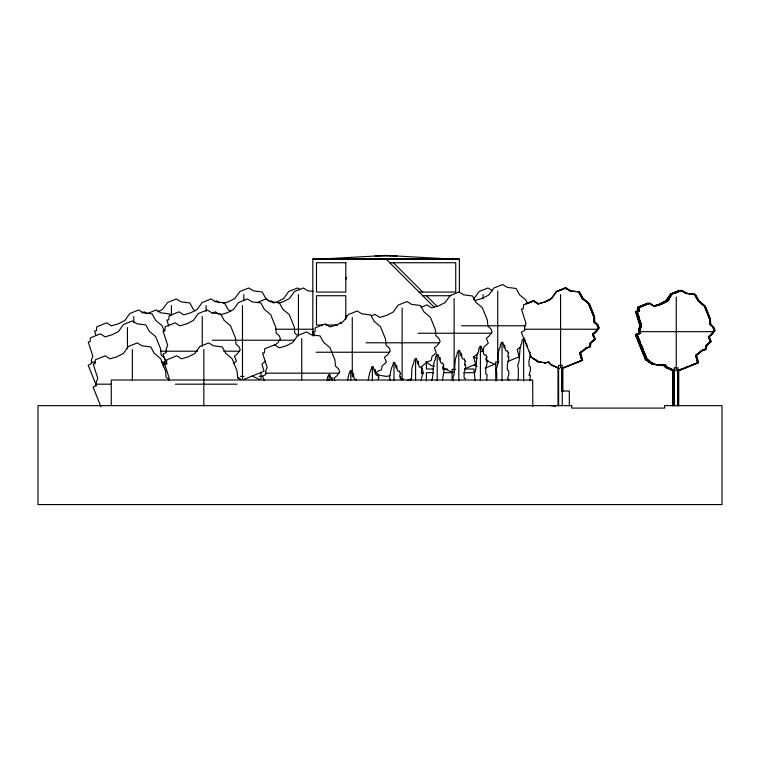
<?xml version="1.0" encoding="UTF-8"?>
<svg xmlns="http://www.w3.org/2000/svg" width="760" height="760" viewBox="0 0 760 760"><rect width="100%" height="100%" fill="white"/><g stroke="black" fill="none" stroke-linecap="round" stroke-linejoin="round"><path stroke-width="1.14" d="M442.491 380.057L443.935 371.041L443.935 368.647L443.156 369.274L442.985 367.337L443.935 364.99L443.127 364.952L442.823 362.909L441.721 363.337L440.543 362.283L439.812 357.219L439.489 359.936L438.016 354.512L436.943 354.445L435.698 356.592L435.176 360.078L434.492 360.715C432.639 367.099 433.666 373.274 432.108 379.601L431.537 380.589M475.048 380.256L474.468 373.35L475.323 371.498C476.881 365.17 475.855 358.995 477.717 352.611L478.391 351.975L478.914 348.488L480.159 346.341L481.232 346.408L482.704 351.832L483.037 349.115L483.759 354.179L484.937 355.233L486.039 354.806L486.343 356.849L487.15 356.887L486.2 359.233L486.372 361.171L487.15 360.544L487.15 362.938L485.716 369.132L485.858 374.034L487.15 374.86L486.6 380.418M327.132 380.342L327.645 376.856L328.89 374.709L329.973 374.775L331.445 380.199L331.769 377.483L332.205 380.513M637.279 311.267L637.583 307.287L647.558 303.278M637.45 311.267L637.754 307.287L647.729 303.278M638.048 308.284L637.82 311.267L635.426 311.467L640.062 325.878L638.59 329.222L638.723 332.918M638.732 311.267L639.036 307.287L649.183 303.278M639.207 307.287L638.903 311.267L636.433 311.467M639.274 311.267L639.578 307.287L646.228 304.617M356.288 380.389L356.392 379.116L355.281 379.544L354.103 378.49L353.381 373.426L353.048 376.143L351.576 370.719L350.502 370.652L349.258 372.799L347.595 379.962M529.919 380.722L530.366 375.108L528.969 375.202L530.366 370.68L530.366 366.757L529.074 365.93L528.941 361.028L530.366 354.834M163.257 366.909L163.666 364.933L166.573 362.529M589.456 345.914L589.864 343.938M589.646 346.911L590.491 342.94M590.615 342.94L589.788 346.911L586.264 348.08M705.128 349.353L705.954 345.391L710.239 341.591L709.593 339.967M421.125 380.256L422.322 375.088L422.322 372.704L421.543 373.331L421.373 371.393L422.322 369.037L421.515 368.999L421.211 366.966L420.109 367.394L418.931 366.339L418.209 361.276L417.876 363.992L416.404 358.568L415.33 358.501L414.086 360.648L413.563 364.135L412.889 364.772C410.827 370.053 412.462 375.392 410.808 380.551M368.248 380.038L369.664 372.875L372.115 366.605L373.188 366.671L374.661 372.096L374.984 369.379L375.715 374.442L376.894 375.497L377.995 375.07L378.299 377.102L379.107 377.14L378.157 379.497M168.549 380.076L169.28 378.404L164.644 363.992L166.497 363.793L166.801 359.812L176.776 355.794L181.431 358.844L188.385 356.791L194.855 353.485L199.87 346.503L208.772 342.922L213.37 345.791L222.205 346.911L225.739 353.324L232.085 358.635L237.072 371.032L237.566 377.055L240.54 379.667M639.131 329.222L640.233 326.714M517.655 380.418L518.282 379.088L518.367 368.695L517.683 365.247L518.538 363.394C520.106 357.067 519.08 350.892 520.933 344.508L521.607 343.872L522.13 340.385L523.64 338.257L523.64 380.931M474.078 298.519L479.094 291.536L487.986 287.964L492.594 290.823M551.209 298.519L556.406 291.536L565.544 287.964M551.608 298.519L556.767 291.536L565.668 287.964L570.266 290.823M671.194 293.987L666.178 300.96L659.708 304.266L653.742 306.023M667.09 300.96L672.106 293.987L681.178 290.405L685.786 293.265M672.286 293.987L667.27 300.96L660.62 304.266L653.667 306.318M670.767 296.599L667.631 300.96L661.162 304.266L653.847 306.318L649.011 303.278M669.351 299.212L668.097 300.96L661.628 304.266M162.583 364.828L165.452 360.943L164.141 357.675L161.158 355.062L160.664 349.049L155.677 336.651L149.331 331.341L145.806 324.928L136.971 323.798L132.364 320.938L123.471 324.52L118.455 331.493L111.986 334.808L105.022 336.851L100.368 333.811L90.392 337.829L90.088 341.81L88.236 342L92.872 356.411L91.409 359.755L91.532 363.451L88.169 365.209L96.482 385.852M711.227 334.295L714.096 330.41L712.775 327.142L709.802 324.529L709.469 320.52M594.757 339.14L593.38 340.547L594.899 339.14L592.819 334.267L595.764 331.854L598.756 327.969L597.322 324.7L598.614 327.969M274.702 345.268L277.628 342.845L280.488 338.96L279.176 335.692L276.203 333.079L275.699 327.066L270.712 314.668L264.366 309.358L260.841 302.945L252.006 301.815L247.399 298.955L238.507 302.537L233.491 309.51L227.021 312.816L221.055 314.573M592.961 334.267L595.887 331.854M233.576 363.736L236.417 361.133L234.479 356.26L237.405 353.837L240.264 349.952L238.953 346.683L235.98 344.071L235.476 338.058L230.489 325.66L224.143 320.349L220.618 313.937L211.784 312.806L207.176 309.947L198.284 313.528L193.268 320.501L186.798 323.808L179.844 325.859L175.189 322.82L165.214 326.838L164.91 330.809L163.048 331.008L167.694 345.42L166.221 348.764L166.345 352.459L162.991 354.217L166.924 363.992M590.073 342.94L594.538 339.14L592.6 334.267L595.526 331.854L598.395 327.969L597.075 324.7L594.101 322.088L593.931 320.084M593.161 340.547L590.244 342.94L589.418 346.911L585.865 348.08M590.472 342.94L593.522 340.547M530.366 352.44L529.587 353.067L529.425 351.13M265.487 361.171L261.953 363.964L263.967 371.288L243.399 379.563M375.298 373.198L377.948 371.099L381.33 369.92L382.156 365.959L386.441 362.159L384.503 357.285L387.429 354.873L390.298 350.987L388.987 347.719L386.004 345.106L385.51 339.084L380.522 326.686L374.176 321.375L370.652 314.963L361.808 313.842L357.209 310.973L348.317 314.555L343.292 321.537L336.832 324.843L329.868 326.895L325.213 323.855L315.238 327.864L314.934 331.844L313.082 332.044L314.231 335.901M478.021 353.505L473.603 357L475.608 364.315L464.854 368.647M520.761 346.721L517.227 349.514L519.232 356.829L507.385 361.599M584.098 349.476L579.681 352.972L581.685 360.287L562.21 368.125M586.045 348.08L579.851 352.972L581.865 360.287M582.084 360.287L580.07 352.972L586.406 348.08M695.552 355.414L701.746 350.522L705.299 349.353L706.125 345.391L710.41 341.591L708.481 336.718M701.917 350.522L695.732 355.414L697.746 362.738L676.998 371.013M635.901 334.675L638.419 333.355M636.367 334.675L638.885 333.355M637.355 334.675L640.718 332.918M637.82 334.675L639.502 333.792M157.823 311.875L162.441 309.51L167.457 302.537L176.358 298.955L180.956 301.815L189.8 302.945L193.325 309.358L195.139 310.868M544.749 301.824L551.389 298.519M551.75 298.519L545.139 301.824L537.785 303.876L533.13 300.837L526.005 303.705M546.678 301.349L550.373 299.459M659.167 304.266L665.636 300.96L670.653 293.987L679.554 290.405M660.174 304.266L665.722 301.435M141.864 312.835L144.362 311.828L147.155 313.652M147.364 313.528L156.256 309.947L160.854 312.806L169.698 313.937L170.706 315.77M215.099 301.501L216.761 300.837L219.554 302.66M212.078 313.167L215.412 311.828L219.136 314.26M257.099 302.537L265.99 298.955L270.598 301.815L279.433 302.945L282.957 309.358L289.303 314.668L294.291 327.066L294.794 333.079L297.768 335.692M269.705 301.501L271.367 300.837L274.16 302.66M371.744 315.742L375.07 314.402L379.724 317.442L386.678 315.4L393.148 312.084L398.164 305.111L407.065 301.53L411.663 304.389L420.508 305.52L424.033 311.933L430.378 317.243L435.366 329.64L435.86 335.654L438.833 338.266L440.154 341.534L437.285 345.42L434.359 347.842L436.297 352.716L432.012 356.516L431.186 360.477L427.804 361.655L421.61 366.548L423.624 373.863M420.878 307.344L427.053 304.865L431.708 307.904L438.672 305.852L445.132 302.547L450.158 295.564L459.049 291.983L463.647 294.851L472.492 295.973L476.016 302.385L482.362 307.695L487.35 320.093L487.844 326.116L490.827 328.728L492.138 331.997L489.269 335.882L486.343 338.295L488.281 343.168L483.997 346.969L483.17 350.93L481.479 351.519M556.234 291.536L565.126 287.964L569.725 290.823L578.74 291.954L582.264 298.357L588.62 303.667L593.607 316.074M526.547 303.705L533.672 300.837M527.012 303.705L529.862 302.556M530.812 302.176L534.137 300.837L538.792 303.876M557.241 291.536L566.133 287.964L570.731 290.823M407.417 380.38L411.777 378.632M485.07 368.125L494.883 364.183M679.725 290.405L670.833 293.987L665.817 300.96L659.347 304.266L653.211 306.023M638.125 307.287L644.774 304.617M645.601 304.285L648.1 303.278M672.182 293.588L680.095 290.405M638.59 307.287L645.24 304.617M646.067 304.285L648.565 303.278M672.647 293.588L680.561 290.405M647.054 304.285L649.553 303.278L654.208 306.318M673.635 293.588L681.549 290.405L686.147 293.265M640.043 307.287L646.693 304.617M647.52 304.285L650.019 303.278L654.673 306.318L660.639 304.56M674.101 293.588L682.014 290.405L686.612 293.265L695.457 294.395L698.981 300.808L705.327 306.118L710.315 318.516L710.809 324.529L713.783 327.142L715.103 330.41L712.234 334.295L709.308 336.718L711.246 341.591L706.961 345.391L706.135 349.353L702.753 350.522L696.559 355.414L698.573 362.738L678.005 371.013M561.517 368.572L582.226 360.287L580.098 352.972M563.217 368.125L582.692 360.287L580.678 352.972L586.872 348.08L590.254 346.911L591.081 342.94L595.365 339.14L593.427 334.267L596.353 331.854L599.222 327.969L597.911 324.7L594.928 322.088L594.434 316.074L589.447 303.667L583.1 298.357L579.576 291.954L570.123 290.823L565.307 287.964M682.005 368.818L678.737 370.13L678.746 405.726M684.181 367.945L687.458 366.624M691.761 364.895L697.119 362.738M677.54 371.013L698.107 362.738L696.093 355.414L702.288 350.522L705.66 349.353L706.486 345.391L710.781 341.591L708.842 336.718L711.769 334.295L714.637 330.41L713.317 327.142L710.343 324.529L709.85 318.516L704.862 306.118L698.506 300.808L694.982 294.395L685.606 293.265L681.007 290.405M702.145 350.227L704.681 349.353M223.402 303.287L228.37 301.824L234.84 298.519L239.856 291.536L248.758 287.964L253.355 290.823L262.19 291.954L265.715 298.357L269.344 301.397M273.22 302.993L277.201 301.824L283.67 298.519L288.686 291.536L297.578 287.964L300.342 289.674M279.005 302.993L282.986 301.824L289.455 298.519L294.471 291.536L303.363 287.964L307.962 290.823L313.49 291.526M545.756 301.824L538.327 303.876L533.529 300.837L523.554 304.845L523.25 308.826L521.398 309.026L526.034 323.437L524.561 326.781L524.694 330.476L521.332 332.234L531.411 357.219L537.975 361.712M390.089 375.677L386.612 376.428L379.487 375.278L375.744 372.713M544.673 362.862L548.321 362.102L551.475 365.085L559.455 368.572M545.072 362.862L549.157 362.102M659.271 365.303L662.748 364.543L665.903 367.526L673.056 370.576M660.554 365.303L664.031 364.543L667.175 367.526L674.937 371.013M665.038 364.543L661.561 365.303L653.97 364.154L647.406 359.66L644.347 352.06M312.825 335.91L312.825 259.074L459.391 259.074L459.391 292.173M375.117 255.977L397.09 255.977M312.825 259.074L459.391 259.074M389.776 262.741L455.724 262.741L455.724 292.058L419.083 292.058M422.75 295.726L451.022 295.726M339.691 323.199L341.791 323.199M322.344 325.033L316.483 325.033L316.483 295.726L345.8 295.726L345.8 319.172M325.869 325.033L337.592 325.033M461.615 325.764L525.673 325.764M275.614 329.222L313.433 329.222M524.466 329.222L597.75 329.222M638.666 331.664L713.403 331.664M417.99 333.25L491.273 333.25M212.249 340.214L294.31 340.214M366.006 342.788L439.289 342.788M160.607 351.205L197.495 351.205M223.639 351.205L239.409 351.205M316.151 352.241L389.433 352.241M498.873 361.883L495.748 361.883L495.748 380.855M91.304 362.197L95.076 362.197M161.661 362.197L164.588 362.197M433.447 369.008L426.417 369.008L426.417 361.969M442.833 369.008L447.516 369.008M465.253 369.008L474.05 369.008L474.05 372.675L463.904 372.675M455.544 369.369L452.124 369.369L452.124 380.038M433.447 372.675L426.417 372.675L426.417 380.883M444.001 372.675L452.209 372.675M265.601 373.188L338.884 373.188M240.473 376.333L244.141 376.333M259.065 376.333L262.732 376.333M400.13 378.917L403.798 378.917M96.225 384.18L111.578 384.18M175.294 384.18L237.091 384.18M561.991 390.991L569.325 390.991L569.325 405.65M551 405.65L555.617 406.191M685.434 293.408L694.003 294.395M659.642 365.303L651.985 364.154L645.411 359.66L635.36 334.675L638.894 332.918L638.77 329.222L640.243 325.878L635.597 311.467M545.68 362.862L538.564 361.712L534.812 359.147M537.558 361.712L545.214 362.862M477.137 358.577L473.224 356.962M434.53 366.225L431.48 365.731L425.856 361.883M668.183 367.526L674.975 370.576M674.51 370.576L667.717 367.526L664.563 364.543L660.725 365.303L652.982 364.154L651.111 362.872M666.729 367.526L672.553 370.139L672.619 405.726M672.514 370.576L665.722 367.526L662.577 364.543M552.302 365.085L558.125 367.697M559.056 368.572L551.294 365.085L548.15 362.102M495.634 364.676L488.841 361.627L485.697 358.644M474.154 365.085L477.071 366.396M452.979 372.599L445.217 369.113L442.861 366.871M252.168 376.077L259.93 379.563M237.452 377.824L240.369 379.126M465.538 378.917L464.246 378.09L464.103 376.95L464.113 373.188L465.538 366.994L465.538 364.601L464.769 365.227L464.597 363.29L465.538 360.933L464.74 360.895L464.436 358.863L463.324 359.29L462.156 358.235L461.424 353.172L461.101 355.889L459.619 350.464L458.546 350.398L457.301 352.545L456.788 356.031L456.104 356.668C454.252 363.052 455.278 369.217 453.71 375.544L452.855 377.397L453.549 380.855M533.311 300.837L537.966 303.876M473.47 299.202L475.332 300.418L482.296 298.366L488.765 295.06L493.781 288.078L502.673 284.497L507.281 287.365L516.116 288.496L519.64 294.899L525.986 300.209L527.231 303.316M647.871 359.66L649.753 360.943M652.564 362.872L654.436 364.154M653.609 364.154L647.045 359.66L636.984 334.675L640.347 332.918L640.224 329.222L641.697 325.878L637.051 311.467M653.429 364.154L646.864 359.66L636.813 334.675L640.176 332.918L640.043 329.222L641.516 325.878L636.88 311.467M646.418 359.66L648.299 360.943M652.517 364.154L645.952 359.66L645.078 357.494M652.156 364.154L645.591 359.66L635.531 334.675M532.466 357.865L538.099 361.712M537.728 361.712L530.993 357.219L530.119 355.043M588.981 303.667L582.635 298.357L579.111 291.954M594.462 322.088L593.968 316.074L588.857 303.667L582.492 298.357L578.968 291.954M230.726 311.628L228.009 309.358L224.485 302.945L215.65 301.815L211.042 298.955L202.15 302.537L197.134 309.51L190.665 312.816L183.701 314.868L179.046 311.828L169.071 315.837L168.767 319.817L166.915 320.017L168.663 325.964M597.436 324.7L594.32 322.088L593.826 316.074L588.839 303.667M593.921 322.088L596.904 324.7L598.215 327.969L595.346 331.854L592.42 334.267L593.712 337.526M169.062 379.667L166.079 377.055L165.585 371.032L160.597 358.635L154.251 353.324L150.727 346.911L141.882 345.791L137.284 342.922L128.393 346.503L123.367 353.485L116.907 356.791L109.944 358.844L105.288 355.794L95.313 359.812L95.01 363.793L93.157 363.992L97.793 378.404L96.33 381.748L96.453 385.443L93.09 387.191L100.966 406.752M664.202 364.543L667.356 367.526M663.109 364.543L666.264 367.526M548.549 362.102L551.712 365.085M393.433 262.741L422.75 292.058M426.417 295.726L437.304 306.613M386.108 259.074L434.292 307.268M312.825 332.367L314.288 333.83M694.621 294.395L698.145 300.808L704.491 306.118L709.479 318.516L709.982 324.529L712.956 327.142L714.267 330.41L711.398 334.295L708.301 336.718L709.165 338.884M694.45 294.395L697.975 300.808L704.32 306.118L709.308 318.516M578.569 291.954L582.093 298.357L588.439 303.667L593.427 316.074M525.929 343.729L524.447 338.305M640.67 322.61L641.592 324.786M639.217 322.61L640.139 324.786M637.792 335.758L640.414 342.276M641.288 344.451L643.473 349.885M636.775 336.841L638.961 342.276M639.834 344.451L644.204 355.319M530.29 355.043L531.164 357.219M264.214 380.551L262.466 376.2L265.829 374.452L265.696 370.747L267.168 367.403L262.533 353.001L264.385 352.801L264.689 348.821L274.664 344.802L279.319 347.842L286.273 345.8L292.742 342.484L297.758 335.512L306.66 331.93L311.258 334.79L320.093 335.92L323.617 342.332L329.973 347.643L334.96 360.041L335.454 366.063L338.428 368.666L339.748 371.944L336.88 375.82L333.953 378.242L334.818 380.409M164.112 330.828L162.032 325.66L155.686 320.349L152.161 313.937L143.327 312.806L138.719 309.947L129.827 313.528L124.811 320.501L118.341 323.808L111.387 325.859L106.723 322.82L96.748 326.838L96.444 330.809L94.591 331.008L95.741 334.875M637.422 311.467L637.991 313.395M635.968 311.467L636.538 313.395M638.561 315.334L639.464 318.449M637.716 317.414L638.922 321.565M695.846 356.469L697.566 362.738M532.846 406.552L532.674 380L111.283 380L111.283 405.65M390.013 380.228L389.528 377.045L391.276 368.818L393.718 362.548L394.801 362.615L396.273 368.04L396.596 365.322L397.328 370.386L398.497 371.44L399.608 371.013L399.912 373.055L400.71 373.094L399.769 375.44L399.94 377.378L400.71 376.751L400.71 379.145M526.689 344.052L526.975 346.075M496.65 380.741L496.764 372.751L496.081 369.293L496.935 367.441C498.493 361.114 497.467 354.948 499.32 348.565L500.004 347.928L500.526 344.441L501.771 342.294L502.844 342.361L504.317 347.785L504.64 345.069L505.372 350.132L506.55 351.187L507.651 350.759L507.956 352.792L508.763 352.83L507.813 355.186L507.984 357.124L508.763 356.497L508.763 358.891L507.328 365.085L507.319 368.847L507.461 369.987L508.763 370.813L508.763 374.737L507.357 379.249L508.763 379.154L508.763 380.409M678.281 370.158L678.281 405.726M677.92 405.726L677.92 367.783L674.253 367.783L674.253 405.726M677.739 370.158L677.739 405.726M676.248 297.008L676.248 370.291M674.072 370.158L674.072 405.726M672.799 370.158L672.799 405.726M562.865 367.716L562.865 391.428M562.4 367.716L562.4 391.428M562.276 405.65L562.258 365.341L558.591 365.341L558.619 405.65M562.039 367.716L562.039 391.428M560.595 294.566L560.595 367.849M558.372 367.716L558.372 405.65M558.201 367.716L558.201 405.65M502.028 342.294L502.028 380.741M497.743 291.108L497.743 364.391M483.056 294.566L483.056 298.68M480.415 346.341L480.415 380.731M458.812 350.398L458.812 380.855M457.558 259.388L386.108 255.417L314.649 259.388M454.119 298.594L454.119 371.877M437.199 354.445L437.199 380.589M415.587 358.501L415.587 380.551M402.135 308.132L402.135 380.313M393.984 362.548L393.984 380.323M372.372 366.605L372.372 380.817M352.279 317.585L352.279 376.77M350.759 370.652L350.759 380.123M346.104 277.4L346.104 279.233M346.104 315.875L346.104 317.709M329.156 374.709L329.156 380.617M301.729 338.542L301.729 379.876M298.433 294.566L298.433 335.91M261.06 372.372L261.06 378.841M243.817 294.566L243.817 300.485M242.468 305.558L242.468 378.841M206.112 305.558L206.112 311.476M203.841 349.534L203.841 405.802M202.245 316.549L202.245 346.265M171.427 305.558L171.427 315.106M133.788 316.549L133.788 322.468M132.354 349.534L132.354 380.399M127.433 327.541L127.433 348.669M345.8 262.741L316.483 262.741L316.483 292.058L345.8 292.058L345.8 262.741M571.767 405.65L38 405.65L38 504.583L722 504.583L722 405.65L664.591 405.65L664.591 408.091L571.767 408.091L571.767 405.65"/></g></svg>
